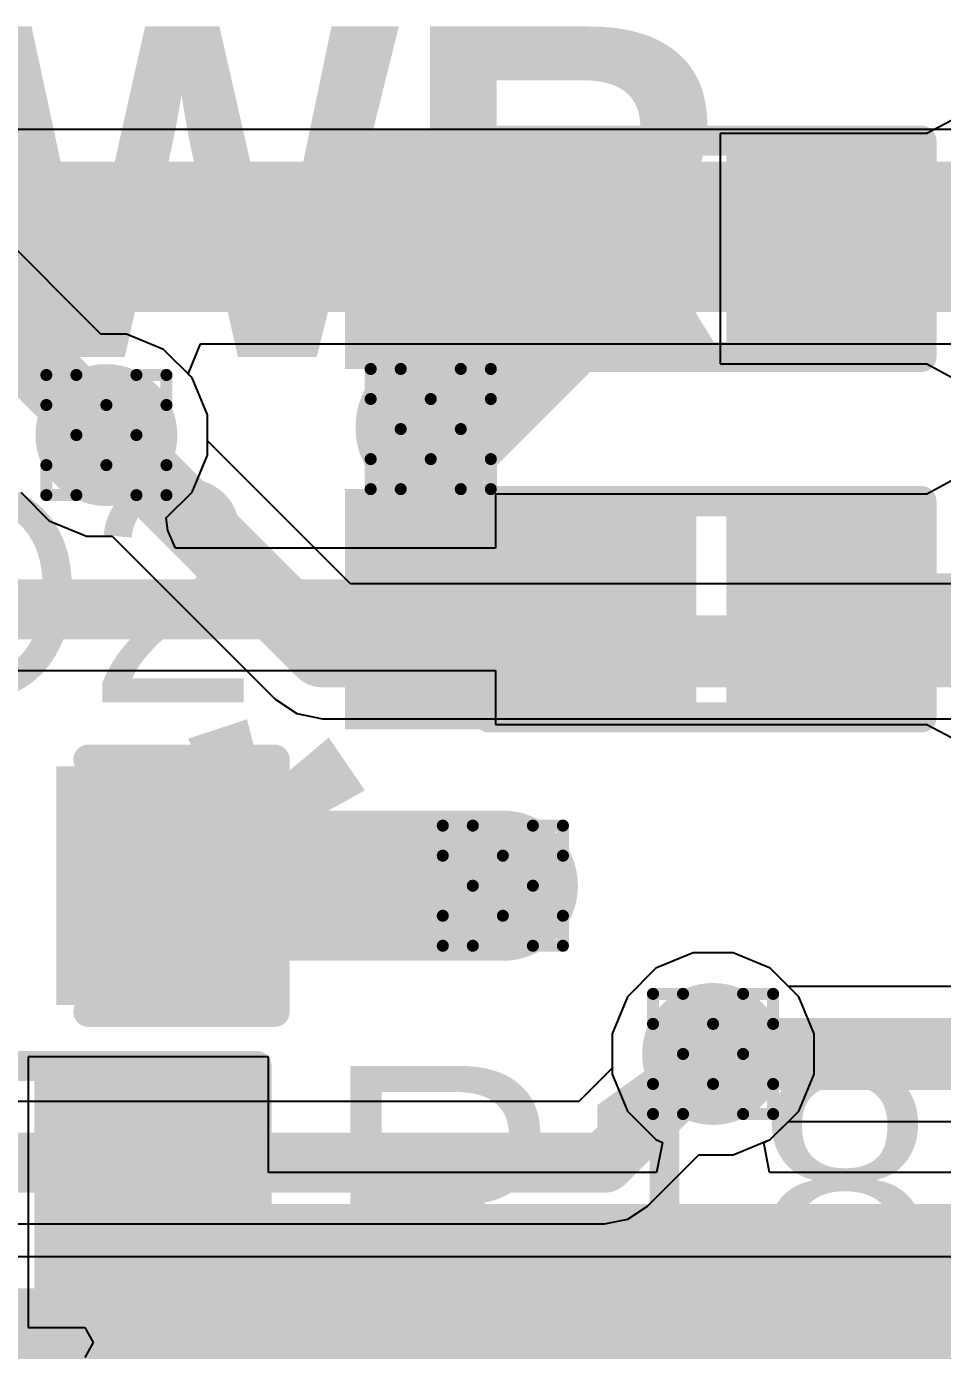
# Model space of a CAD drawing. Header units: inches. Extents: x -0.2 to 17.4, y -0.2 to 2.6.
# Drawn here: x 0.6467 to 0.7992, y 1.1096 to 1.33 of the extents above; entities that cross this region are included whole.
import ezdxf

# ---------------------------------------------------------------- set-up
doc = ezdxf.new("R2010")
doc.units = ezdxf.units.IN
doc.header["$MEASUREMENT"] = 0
for name, color, linetype in [('Bottom Layer', 5, 'Continuous'), ('Drill Drawing', 1, 'Continuous'), ('Top Layer', 1, 'Continuous'), ('Top Overlay', 2, 'Continuous'), ('Top Paste', 8, 'Continuous'), ('Top Solder', 216, 'Continuous'), ('Via Holes', 16, 'Continuous')]:
    doc.layers.add(name, color=color, linetype=linetype)
doc.styles.add('Arial', font='', dxfattribs={"height": 0.2})
doc.styles.add('Arial_Bold', font='', dxfattribs={"height": 0.2})
doc.styles.get('Arial').set_extended_font_data('Arial')
doc.styles.get('Arial_Bold').set_extended_font_data('Arial', bold=True)

# ---------------------------------------------------------------- blocks, each defined once
blk = doc.blocks.new('LED_0402_9')
at = {"layer": 'Top Layer'}
for points in [[(-0.03091, 0.01417), (-0.0065, 0.01417), (-0.0065, -0.01417), (-0.03091, -0.01417)], [(0.0065, 0.01417), (0.03091, 0.01417), (0.03091, -0.01417), (0.0065, -0.01417)]]:
    blk.add_hatch(color=1, dxfattribs=at).paths.add_polyline_path(points)
at = {"layer": 'Top Overlay'}
blk.add_hatch(color=2, dxfattribs=at).paths.add_polyline_path([(0.037, -0.02), (0.061, -0.02), (0.061, 0.02), (0.037, 0.02)])
at = {"layer": 'Top Paste'}
for points in [[(-0.03091, 0.01417), (-0.0065, 0.01417), (-0.0065, -0.01417), (-0.03091, -0.01417)], [(0.0065, 0.01417), (0.03091, 0.01417), (0.03091, -0.01417), (0.0065, -0.01417)]]:
    blk.add_hatch(color=8, dxfattribs=at).paths.add_polyline_path(points)
at = {"layer": 'Top Solder'}
for points in [[(-0.03491, 0.01817), (-0.0025, 0.01817), (-0.0025, -0.01817), (-0.03491, -0.01817)], [(0.0025, 0.01817), (0.03491, 0.01817), (0.03491, -0.01817), (0.0025, -0.01817)]]:
    blk.add_hatch(color=216, dxfattribs=at).paths.add_polyline_path(points)
at = {"layer": 'Top Overlay'}
for points in [[(0.037, 0.018, 0.005, 0.005, 0), (-0.035, 0.018, 0.005, 0.005, 0)], [(-0.035, 0.018, 0.005, 0.005, 0), (-0.035, -0.018, 0.005, 0.005, 0)], [(0.037, 0.018, 0.005, 0.005, 0), (0.037, -0.018, 0.005, 0.005, 0)], [(0.037, -0.018, 0.005, 0.005, 0), (-0.035, -0.018, 0.005, 0.005, 0)]]:
    blk.add_lwpolyline(points, format="xyseb", dxfattribs=at)
for points in [[(-0.03625, 0.018, 0.0025, 0.0025, 1), (-0.03375, 0.018, 0.0025, 0.0025, 1)], [(-0.03625, 0.018, 0.0025, 0.0025, 1), (-0.03375, 0.018, 0.0025, 0.0025, 1)], [(0.03575, 0.018, 0.0025, 0.0025, 1), (0.03825, 0.018, 0.0025, 0.0025, 1)], [(0.03575, 0.018, 0.0025, 0.0025, 1), (0.03825, 0.018, 0.0025, 0.0025, 1)], [(-0.03625, -0.018, 0.0025, 0.0025, 1), (-0.03375, -0.018, 0.0025, 0.0025, 1)], [(-0.03625, -0.018, 0.0025, 0.0025, 1), (-0.03375, -0.018, 0.0025, 0.0025, 1)], [(0.03575, -0.018, 0.0025, 0.0025, 1), (0.03825, -0.018, 0.0025, 0.0025, 1)], [(0.03575, -0.018, 0.0025, 0.0025, 1), (0.03825, -0.018, 0.0025, 0.0025, 1)]]:
    blk.add_lwpolyline(points, format="xyseb", close=True, dxfattribs=at)
blk = doc.blocks.new('LED_0402_10')
at = {"layer": 'Top Layer'}
for points in [[(-0.03091, 0.01417), (-0.0065, 0.01417), (-0.0065, -0.01417), (-0.03091, -0.01417)], [(0.0065, 0.01417), (0.03091, 0.01417), (0.03091, -0.01417), (0.0065, -0.01417)]]:
    blk.add_hatch(color=1, dxfattribs=at).paths.add_polyline_path(points)
at = {"layer": 'Top Overlay'}
blk.add_hatch(color=2, dxfattribs=at).paths.add_polyline_path([(0.037, -0.02), (0.061, -0.02), (0.061, 0.02), (0.037, 0.02)])
at = {"layer": 'Top Paste'}
for points in [[(-0.03091, 0.01417), (-0.0065, 0.01417), (-0.0065, -0.01417), (-0.03091, -0.01417)], [(0.0065, 0.01417), (0.03091, 0.01417), (0.03091, -0.01417), (0.0065, -0.01417)]]:
    blk.add_hatch(color=8, dxfattribs=at).paths.add_polyline_path(points)
at = {"layer": 'Top Solder'}
for points in [[(-0.03491, 0.01817), (-0.0025, 0.01817), (-0.0025, -0.01817), (-0.03491, -0.01817)], [(0.0025, 0.01817), (0.03491, 0.01817), (0.03491, -0.01817), (0.0025, -0.01817)]]:
    blk.add_hatch(color=216, dxfattribs=at).paths.add_polyline_path(points)
at = {"layer": 'Top Overlay'}
for points in [[(0.037, 0.018, 0.005, 0.005, 0), (-0.035, 0.018, 0.005, 0.005, 0)], [(-0.035, 0.018, 0.005, 0.005, 0), (-0.035, -0.018, 0.005, 0.005, 0)], [(0.037, 0.018, 0.005, 0.005, 0), (0.037, -0.018, 0.005, 0.005, 0)], [(0.037, -0.018, 0.005, 0.005, 0), (-0.035, -0.018, 0.005, 0.005, 0)]]:
    blk.add_lwpolyline(points, format="xyseb", dxfattribs=at)
for points in [[(-0.03625, 0.018, 0.0025, 0.0025, 1), (-0.03375, 0.018, 0.0025, 0.0025, 1)], [(-0.03625, 0.018, 0.0025, 0.0025, 1), (-0.03375, 0.018, 0.0025, 0.0025, 1)], [(0.03575, 0.018, 0.0025, 0.0025, 1), (0.03825, 0.018, 0.0025, 0.0025, 1)], [(0.03575, 0.018, 0.0025, 0.0025, 1), (0.03825, 0.018, 0.0025, 0.0025, 1)], [(-0.03625, -0.018, 0.0025, 0.0025, 1), (-0.03375, -0.018, 0.0025, 0.0025, 1)], [(-0.03625, -0.018, 0.0025, 0.0025, 1), (-0.03375, -0.018, 0.0025, 0.0025, 1)], [(0.03575, -0.018, 0.0025, 0.0025, 1), (0.03825, -0.018, 0.0025, 0.0025, 1)], [(0.03575, -0.018, 0.0025, 0.0025, 1), (0.03825, -0.018, 0.0025, 0.0025, 1)]]:
    blk.add_lwpolyline(points, format="xyseb", close=True, dxfattribs=at)
blk = doc.blocks.new('R___0603_37')
at = {"layer": 'Top Layer'}
for points in [[(-0.015, 0.0175), (-0.015, -0.0175), (-0.045, -0.0175), (-0.045, 0.0175)], [(0.045, 0.0175), (0.045, -0.0175), (0.015, -0.0175), (0.015, 0.0175)]]:
    blk.add_hatch(color=1, dxfattribs=at).paths.add_polyline_path(points)
at = {"layer": 'Top Paste'}
for points in [[(-0.015, 0.0175), (-0.015, -0.0175), (-0.045, -0.0175), (-0.045, 0.0175)], [(0.045, 0.0175), (0.045, -0.0175), (0.015, -0.0175), (0.015, 0.0175)]]:
    blk.add_hatch(color=8, dxfattribs=at).paths.add_polyline_path(points)
at = {"layer": 'Top Solder'}
for points in [[(-0.011, 0.0215), (-0.011, -0.0215), (-0.049, -0.0215), (-0.049, 0.0215)], [(0.049, 0.0215), (0.049, -0.0215), (0.011, -0.0215), (0.011, 0.0215)]]:
    blk.add_hatch(color=216, dxfattribs=at).paths.add_polyline_path(points)
at = {"layer": 'Top Overlay'}
for points in [[(-0.048, 0.021, 0.005, 0.005, 0), (-0.048, -0.021, 0.005, 0.005, 0)], [(0.048, 0.021, 0.005, 0.005, 0), (-0.048, 0.021, 0.005, 0.005, 0)], [(0.048, 0.021, 0.005, 0.005, 0), (0.048, -0.021, 0.005, 0.005, 0)], [(0.048, -0.021, 0.005, 0.005, 0), (-0.048, -0.021, 0.005, 0.005, 0)]]:
    blk.add_lwpolyline(points, format="xyseb", dxfattribs=at)
for points in [[(-0.04925, 0.021, 0.0025, 0.0025, 1), (-0.04675, 0.021, 0.0025, 0.0025, 1)], [(-0.04925, 0.021, 0.0025, 0.0025, 1), (-0.04675, 0.021, 0.0025, 0.0025, 1)], [(0.04675, 0.021, 0.0025, 0.0025, 1), (0.04925, 0.021, 0.0025, 0.0025, 1)], [(0.04675, 0.021, 0.0025, 0.0025, 1), (0.04925, 0.021, 0.0025, 0.0025, 1)], [(-0.04925, -0.021, 0.0025, 0.0025, 1), (-0.04675, -0.021, 0.0025, 0.0025, 1)], [(-0.04925, -0.021, 0.0025, 0.0025, 1), (-0.04675, -0.021, 0.0025, 0.0025, 1)], [(0.04675, -0.021, 0.0025, 0.0025, 1), (0.04925, -0.021, 0.0025, 0.0025, 1)], [(0.04675, -0.021, 0.0025, 0.0025, 1), (0.04925, -0.021, 0.0025, 0.0025, 1)]]:
    blk.add_lwpolyline(points, format="xyseb", close=True, dxfattribs=at)
blk = doc.blocks.new('C___0603_101')
at = {"layer": 'Top Layer'}
for points in [[(-0.015, 0.0175), (-0.015, -0.0175), (-0.045, -0.0175), (-0.045, 0.0175)], [(0.045, 0.0175), (0.045, -0.0175), (0.015, -0.0175), (0.015, 0.0175)]]:
    blk.add_hatch(color=1, dxfattribs=at).paths.add_polyline_path(points)
at = {"layer": 'Top Paste'}
for points in [[(-0.015, 0.0175), (-0.015, -0.0175), (-0.045, -0.0175), (-0.045, 0.0175)], [(0.045, 0.0175), (0.045, -0.0175), (0.015, -0.0175), (0.015, 0.0175)]]:
    blk.add_hatch(color=8, dxfattribs=at).paths.add_polyline_path(points)
at = {"layer": 'Top Solder'}
for points in [[(-0.01264, 0.01986), (-0.01264, -0.01986), (-0.04736, -0.01986), (-0.04736, 0.01986)], [(0.04736, 0.01986), (0.04736, -0.01986), (0.01264, -0.01986), (0.01264, 0.01986)]]:
    blk.add_hatch(color=216, dxfattribs=at).paths.add_polyline_path(points)
at = {"layer": 'Top Overlay'}
for points in [[(-0.049, 0.021, 0.005, 0.005, 0), (-0.049, -0.021, 0.005, 0.005, 0)], [(-0.018, 0.021, 0.005, 0.005, 0), (-0.049, 0.021, 0.005, 0.005, 0)], [(0.049, 0.021, 0.005, 0.005, 0), (0.018, 0.021, 0.005, 0.005, 0)], [(0.049, 0.021, 0.005, 0.005, 0), (0.049, -0.021, 0.005, 0.005, 0)], [(-0.018, -0.021, 0.005, 0.005, 0), (-0.049, -0.021, 0.005, 0.005, 0)], [(0.049, -0.021, 0.005, 0.005, 0), (0.018, -0.021, 0.005, 0.005, 0)]]:
    blk.add_lwpolyline(points, format="xyseb", dxfattribs=at)
for points in [[(-0.05025, 0.021, 0.0025, 0.0025, 1), (-0.04775, 0.021, 0.0025, 0.0025, 1)], [(-0.05025, 0.021, 0.0025, 0.0025, 1), (-0.04775, 0.021, 0.0025, 0.0025, 1)], [(-0.01925, 0.021, 0.0025, 0.0025, 1), (-0.01675, 0.021, 0.0025, 0.0025, 1)], [(0.01675, 0.021, 0.0025, 0.0025, 1), (0.01925, 0.021, 0.0025, 0.0025, 1)], [(0.04775, 0.021, 0.0025, 0.0025, 1), (0.05025, 0.021, 0.0025, 0.0025, 1)], [(0.04775, 0.021, 0.0025, 0.0025, 1), (0.05025, 0.021, 0.0025, 0.0025, 1)], [(-0.05025, -0.021, 0.0025, 0.0025, 1), (-0.04775, -0.021, 0.0025, 0.0025, 1)], [(-0.05025, -0.021, 0.0025, 0.0025, 1), (-0.04775, -0.021, 0.0025, 0.0025, 1)], [(-0.01925, -0.021, 0.0025, 0.0025, 1), (-0.01675, -0.021, 0.0025, 0.0025, 1)], [(0.01675, -0.021, 0.0025, 0.0025, 1), (0.01925, -0.021, 0.0025, 0.0025, 1)], [(0.04775, -0.021, 0.0025, 0.0025, 1), (0.05025, -0.021, 0.0025, 0.0025, 1)], [(0.04775, -0.021, 0.0025, 0.0025, 1), (0.05025, -0.021, 0.0025, 0.0025, 1)]]:
    blk.add_lwpolyline(points, format="xyseb", close=True, dxfattribs=at)

msp = doc.modelspace()

# ---------------------------------------------------------------- hatches: boundary and pattern name
at = {"layer": 'Bottom Layer'}
h = msp.add_hatch(color=5, dxfattribs=at)
edge = h.paths.add_edge_path()
edge.add_arc((0.66, 1.262), 0.01181, 0, 360)
h = msp.add_hatch(color=5, dxfattribs=at)
edge = h.paths.add_edge_path()
edge.add_arc((0.714, 1.263), 0.01181, 0, 360)
h = msp.add_hatch(color=5, dxfattribs=at)
edge = h.paths.add_edge_path()
edge.add_arc((0.726, 1.187), 0.01181, 0, 360)
h = msp.add_hatch(color=5, dxfattribs=at)
edge = h.paths.add_edge_path()
edge.add_arc((0.761, 1.159), 0.01181, 0, 360)
at = {"layer": 'Top Layer'}
h = msp.add_hatch(color=1, dxfattribs=at)
edge = h.paths.add_edge_path()
edge.add_arc((0.66, 1.262), 0.01181, 0, 360)
h = msp.add_hatch(color=1, dxfattribs=at)
edge = h.paths.add_edge_path()
edge.add_arc((0.714, 1.263), 0.01181, 0, 360)
h = msp.add_hatch(color=1, dxfattribs=at)
edge = h.paths.add_edge_path()
edge.add_arc((0.726, 1.187), 0.01181, 0, 360)
h = msp.add_hatch(color=1, dxfattribs=at)
edge = h.paths.add_edge_path()
edge.add_arc((0.761, 1.159), 0.01181, 0, 360)
at = {"layer": 'Via Holes'}
h = msp.add_hatch(color=7, dxfattribs=at)
edge = h.paths.add_edge_path()
edge.add_arc((0.66, 1.262), 0.00591, 0, 360)
h = msp.add_hatch(color=7, dxfattribs=at)
edge = h.paths.add_edge_path()
edge.add_arc((0.714, 1.263), 0.00591, 0, 360)
h = msp.add_hatch(color=7, dxfattribs=at)
edge = h.paths.add_edge_path()
edge.add_arc((0.726, 1.187), 0.00591, 0, 360)
h = msp.add_hatch(color=7, dxfattribs=at)
edge = h.paths.add_edge_path()
edge.add_arc((0.761, 1.159), 0.00591, 0, 360)

# ---------------------------------------------------------------- linework, layer by layer
at = {"layer": 'Bottom Layer'}
for p, q in [((1.477, 1.31284), (0.609, 1.31284)), ((0.67362, 1.27216), (0.67569, 1.27716)), ((0.67569, 1.27716), (0.95806, 1.27716)), ((0.67425, 1.27152), (0.67362, 1.27216)), ((0.67681, 1.26534), (0.67425, 1.27152)), ((0.67681, 1.26105), (0.67681, 1.26534)), ((0.70065, 1.23722), (0.67681, 1.26105)), ((0.64575, 1.25248), (0.65048, 1.24775)), ((0.65048, 1.24775), (0.65666, 1.24519)), ((0.65666, 1.24519), (0.66095, 1.24519)), ((0.66095, 1.24519), (0.68807, 1.21807)), ((0.94812, 1.23722), (0.70065, 1.23722)), ((0.68807, 1.21807), (0.68807, 1.21807)), ((0.68807, 1.21807), (0.69171, 1.21564)), ((0.69171, 1.21564), (0.696, 1.21478)), ((0.696, 1.21478), (0.696, 1.21478)), ((0.696, 1.21478), (1.13235, 1.21478)), ((0.75766, 1.17581), (0.75148, 1.17325)), ((0.76434, 1.17581), (0.75766, 1.17581)), ((0.77052, 1.17325), (0.76434, 1.17581)), ((0.75148, 1.17325), (0.74675, 1.16852)), ((0.77525, 1.16852), (0.77052, 1.17325)), ((0.74675, 1.16852), (0.74419, 1.16234)), ((0.77781, 1.16234), (0.77525, 1.16852)), ((0.74419, 1.16234), (0.74419, 1.15661)), ((0.77781, 1.15566), (0.77781, 1.16234)), ((0.74419, 1.15661), (0.73867, 1.15109)), ((0.77525, 1.14948), (0.77781, 1.15566)), ((0.73867, 1.15109), (0.49734, 1.15109)), ((0.77052, 1.14475), (0.77525, 1.14948)), ((0.76434, 1.14219), (0.77052, 1.14475)), ((0.75011, 1.13369), (0.75861, 1.14219)), ((0.75861, 1.14219), (0.76434, 1.14219)), ((0.7468, 1.13148), (0.75011, 1.13369)), ((0.50206, 1.1307), (0.7429, 1.1307)), ((0.7429, 1.1307), (0.7468, 1.13148)), ((0.98544, 1.12522), (0.50441, 1.12522))]:
    msp.add_line(p, q, dxfattribs=at)
for points in [[(0.609, 1.295, 0.025, 0.025, 0), (0.921, 1.295, 0.025, 0.025, 0)], [(0.66, 1.262, 0.012, 0.012, 0), (0.66, 1.262, 0.012, 0.012, 0)], [(0.66, 1.262, 0.012, 0.012, 0), (0.696, 1.226, 0.012, 0.012, 0)], [(0.696, 1.226, 0.012, 0.012, 0), (1.137, 1.226, 0.012, 0.012, 0)], [(0.7429, 1.1409, 0.01, 0.01, 0), (0.761, 1.159, 0.01, 0.01, 0)], [(0.48376, 1.1409, 0.01, 0.01, 0), (0.7429, 1.1409, 0.01, 0.01, 0)], [(0.416, 1.114, 0.012, 0.012, 0), (0.998, 1.114, 0.012, 0.012, 0)]]:
    msp.add_lwpolyline(points, format="xyseb", dxfattribs=at)
for points in [[(0.657, 1.262, 0.006, 0.006, 1), (0.663, 1.262, 0.006, 0.006, 1)], [(0.657, 1.262, 0.006, 0.006, 1), (0.663, 1.262, 0.006, 0.006, 1)], [(0.657, 1.262, 0.006, 0.006, 1), (0.663, 1.262, 0.006, 0.006, 1)], [(0.693, 1.226, 0.006, 0.006, 1), (0.699, 1.226, 0.006, 0.006, 1)], [(0.693, 1.226, 0.006, 0.006, 1), (0.699, 1.226, 0.006, 0.006, 1)], [(0.7585, 1.159, 0.005, 0.005, 1), (0.7635, 1.159, 0.005, 0.005, 1)], [(0.7404, 1.1409, 0.005, 0.005, 1), (0.7454, 1.1409, 0.005, 0.005, 1)], [(0.7404, 1.1409, 0.005, 0.005, 1), (0.7454, 1.1409, 0.005, 0.005, 1)]]:
    msp.add_lwpolyline(points, format="xyseb", close=True, dxfattribs=at)
at = {"layer": 'Drill Drawing'}
for points in [[(0.704, 1.268, 0.002, 0.002, 0), (0.704, 1.273, 0.002, 0.002, 0)], [(0.704, 1.273, 0.002, 0.002, 0), (0.709, 1.273, 0.002, 0.002, 0)], [(0.709, 1.273, 0.002, 0.002, 0), (0.714, 1.268, 0.002, 0.002, 0)], [(0.714, 1.268, 0.002, 0.002, 0), (0.719, 1.273, 0.002, 0.002, 0)], [(0.719, 1.273, 0.002, 0.002, 0), (0.724, 1.273, 0.002, 0.002, 0)], [(0.724, 1.268, 0.002, 0.002, 0), (0.724, 1.273, 0.002, 0.002, 0)], [(0.65, 1.267, 0.002, 0.002, 0), (0.65, 1.272, 0.002, 0.002, 0)], [(0.65, 1.272, 0.002, 0.002, 0), (0.655, 1.272, 0.002, 0.002, 0)], [(0.655, 1.272, 0.002, 0.002, 0), (0.66, 1.267, 0.002, 0.002, 0)], [(0.66, 1.267, 0.002, 0.002, 0), (0.665, 1.272, 0.002, 0.002, 0)], [(0.665, 1.272, 0.002, 0.002, 0), (0.67, 1.272, 0.002, 0.002, 0)], [(0.67, 1.267, 0.002, 0.002, 0), (0.67, 1.272, 0.002, 0.002, 0)], [(0.65, 1.267, 0.002, 0.002, 0), (0.655, 1.262, 0.002, 0.002, 0)], [(0.665, 1.262, 0.002, 0.002, 0), (0.67, 1.267, 0.002, 0.002, 0)], [(0.704, 1.268, 0.002, 0.002, 0), (0.709, 1.263, 0.002, 0.002, 0)], [(0.719, 1.263, 0.002, 0.002, 0), (0.724, 1.268, 0.002, 0.002, 0)], [(0.65, 1.257, 0.002, 0.002, 0), (0.655, 1.262, 0.002, 0.002, 0)], [(0.665, 1.262, 0.002, 0.002, 0), (0.67, 1.257, 0.002, 0.002, 0)], [(0.704, 1.258, 0.002, 0.002, 0), (0.709, 1.263, 0.002, 0.002, 0)], [(0.719, 1.263, 0.002, 0.002, 0), (0.724, 1.258, 0.002, 0.002, 0)], [(0.704, 1.253, 0.002, 0.002, 0), (0.704, 1.258, 0.002, 0.002, 0)], [(0.709, 1.253, 0.002, 0.002, 0), (0.714, 1.258, 0.002, 0.002, 0)], [(0.714, 1.258, 0.002, 0.002, 0), (0.719, 1.253, 0.002, 0.002, 0)], [(0.724, 1.253, 0.002, 0.002, 0), (0.724, 1.258, 0.002, 0.002, 0)], [(0.65, 1.252, 0.002, 0.002, 0), (0.65, 1.257, 0.002, 0.002, 0)], [(0.655, 1.252, 0.002, 0.002, 0), (0.66, 1.257, 0.002, 0.002, 0)], [(0.66, 1.257, 0.002, 0.002, 0), (0.665, 1.252, 0.002, 0.002, 0)], [(0.67, 1.252, 0.002, 0.002, 0), (0.67, 1.257, 0.002, 0.002, 0)], [(0.704, 1.253, 0.002, 0.002, 0), (0.709, 1.253, 0.002, 0.002, 0)], [(0.719, 1.253, 0.002, 0.002, 0), (0.724, 1.253, 0.002, 0.002, 0)], [(0.65, 1.252, 0.002, 0.002, 0), (0.655, 1.252, 0.002, 0.002, 0)], [(0.665, 1.252, 0.002, 0.002, 0), (0.67, 1.252, 0.002, 0.002, 0)], [(0.716, 1.192, 0.002, 0.002, 0), (0.716, 1.197, 0.002, 0.002, 0)], [(0.716, 1.197, 0.002, 0.002, 0), (0.721, 1.197, 0.002, 0.002, 0)], [(0.721, 1.197, 0.002, 0.002, 0), (0.726, 1.192, 0.002, 0.002, 0)], [(0.726, 1.192, 0.002, 0.002, 0), (0.731, 1.197, 0.002, 0.002, 0)], [(0.731, 1.197, 0.002, 0.002, 0), (0.736, 1.197, 0.002, 0.002, 0)], [(0.736, 1.192, 0.002, 0.002, 0), (0.736, 1.197, 0.002, 0.002, 0)], [(0.716, 1.192, 0.002, 0.002, 0), (0.721, 1.187, 0.002, 0.002, 0)], [(0.731, 1.187, 0.002, 0.002, 0), (0.736, 1.192, 0.002, 0.002, 0)], [(0.716, 1.182, 0.002, 0.002, 0), (0.721, 1.187, 0.002, 0.002, 0)], [(0.731, 1.187, 0.002, 0.002, 0), (0.736, 1.182, 0.002, 0.002, 0)], [(0.716, 1.177, 0.002, 0.002, 0), (0.716, 1.182, 0.002, 0.002, 0)], [(0.721, 1.177, 0.002, 0.002, 0), (0.726, 1.182, 0.002, 0.002, 0)], [(0.726, 1.182, 0.002, 0.002, 0), (0.731, 1.177, 0.002, 0.002, 0)], [(0.736, 1.177, 0.002, 0.002, 0), (0.736, 1.182, 0.002, 0.002, 0)], [(0.716, 1.177, 0.002, 0.002, 0), (0.721, 1.177, 0.002, 0.002, 0)], [(0.731, 1.177, 0.002, 0.002, 0), (0.736, 1.177, 0.002, 0.002, 0)], [(0.751, 1.164, 0.002, 0.002, 0), (0.751, 1.169, 0.002, 0.002, 0)], [(0.751, 1.169, 0.002, 0.002, 0), (0.756, 1.169, 0.002, 0.002, 0)], [(0.756, 1.169, 0.002, 0.002, 0), (0.761, 1.164, 0.002, 0.002, 0)], [(0.761, 1.164, 0.002, 0.002, 0), (0.766, 1.169, 0.002, 0.002, 0)], [(0.766, 1.169, 0.002, 0.002, 0), (0.771, 1.169, 0.002, 0.002, 0)], [(0.771, 1.164, 0.002, 0.002, 0), (0.771, 1.169, 0.002, 0.002, 0)], [(0.751, 1.164, 0.002, 0.002, 0), (0.756, 1.159, 0.002, 0.002, 0)], [(0.766, 1.159, 0.002, 0.002, 0), (0.771, 1.164, 0.002, 0.002, 0)], [(0.751, 1.154, 0.002, 0.002, 0), (0.756, 1.159, 0.002, 0.002, 0)], [(0.766, 1.159, 0.002, 0.002, 0), (0.771, 1.154, 0.002, 0.002, 0)], [(0.751, 1.149, 0.002, 0.002, 0), (0.751, 1.154, 0.002, 0.002, 0)], [(0.756, 1.149, 0.002, 0.002, 0), (0.761, 1.154, 0.002, 0.002, 0)], [(0.761, 1.154, 0.002, 0.002, 0), (0.766, 1.149, 0.002, 0.002, 0)], [(0.771, 1.149, 0.002, 0.002, 0), (0.771, 1.154, 0.002, 0.002, 0)], [(0.751, 1.149, 0.002, 0.002, 0), (0.756, 1.149, 0.002, 0.002, 0)], [(0.766, 1.149, 0.002, 0.002, 0), (0.771, 1.149, 0.002, 0.002, 0)]]:
    msp.add_lwpolyline(points, format="xyseb", dxfattribs=at)
for points in [[(0.7035, 1.273, 0.001, 0.001, 1), (0.7045, 1.273, 0.001, 0.001, 1)], [(0.7035, 1.273, 0.001, 0.001, 1), (0.7045, 1.273, 0.001, 0.001, 1)], [(0.7085, 1.273, 0.001, 0.001, 1), (0.7095, 1.273, 0.001, 0.001, 1)], [(0.7085, 1.273, 0.001, 0.001, 1), (0.7095, 1.273, 0.001, 0.001, 1)], [(0.7185, 1.273, 0.001, 0.001, 1), (0.7195, 1.273, 0.001, 0.001, 1)], [(0.7185, 1.273, 0.001, 0.001, 1), (0.7195, 1.273, 0.001, 0.001, 1)], [(0.7235, 1.273, 0.001, 0.001, 1), (0.7245, 1.273, 0.001, 0.001, 1)], [(0.7235, 1.273, 0.001, 0.001, 1), (0.7245, 1.273, 0.001, 0.001, 1)], [(0.6495, 1.272, 0.001, 0.001, 1), (0.6505, 1.272, 0.001, 0.001, 1)], [(0.6495, 1.272, 0.001, 0.001, 1), (0.6505, 1.272, 0.001, 0.001, 1)], [(0.6545, 1.272, 0.001, 0.001, 1), (0.6555, 1.272, 0.001, 0.001, 1)], [(0.6545, 1.272, 0.001, 0.001, 1), (0.6555, 1.272, 0.001, 0.001, 1)], [(0.6645, 1.272, 0.001, 0.001, 1), (0.6655, 1.272, 0.001, 0.001, 1)], [(0.6645, 1.272, 0.001, 0.001, 1), (0.6655, 1.272, 0.001, 0.001, 1)], [(0.6695, 1.272, 0.001, 0.001, 1), (0.6705, 1.272, 0.001, 0.001, 1)], [(0.6695, 1.272, 0.001, 0.001, 1), (0.6705, 1.272, 0.001, 0.001, 1)], [(0.6495, 1.267, 0.001, 0.001, 1), (0.6505, 1.267, 0.001, 0.001, 1)], [(0.6495, 1.267, 0.001, 0.001, 1), (0.6505, 1.267, 0.001, 0.001, 1)], [(0.6595, 1.267, 0.001, 0.001, 1), (0.6605, 1.267, 0.001, 0.001, 1)], [(0.6595, 1.267, 0.001, 0.001, 1), (0.6605, 1.267, 0.001, 0.001, 1)], [(0.6695, 1.267, 0.001, 0.001, 1), (0.6705, 1.267, 0.001, 0.001, 1)], [(0.6695, 1.267, 0.001, 0.001, 1), (0.6705, 1.267, 0.001, 0.001, 1)], [(0.7035, 1.268, 0.001, 0.001, 1), (0.7045, 1.268, 0.001, 0.001, 1)], [(0.7035, 1.268, 0.001, 0.001, 1), (0.7045, 1.268, 0.001, 0.001, 1)], [(0.7135, 1.268, 0.001, 0.001, 1), (0.7145, 1.268, 0.001, 0.001, 1)], [(0.7135, 1.268, 0.001, 0.001, 1), (0.7145, 1.268, 0.001, 0.001, 1)], [(0.7235, 1.268, 0.001, 0.001, 1), (0.7245, 1.268, 0.001, 0.001, 1)], [(0.7235, 1.268, 0.001, 0.001, 1), (0.7245, 1.268, 0.001, 0.001, 1)], [(0.6545, 1.262, 0.001, 0.001, 1), (0.6555, 1.262, 0.001, 0.001, 1)], [(0.6545, 1.262, 0.001, 0.001, 1), (0.6555, 1.262, 0.001, 0.001, 1)], [(0.6645, 1.262, 0.001, 0.001, 1), (0.6655, 1.262, 0.001, 0.001, 1)], [(0.6645, 1.262, 0.001, 0.001, 1), (0.6655, 1.262, 0.001, 0.001, 1)], [(0.7085, 1.263, 0.001, 0.001, 1), (0.7095, 1.263, 0.001, 0.001, 1)], [(0.7085, 1.263, 0.001, 0.001, 1), (0.7095, 1.263, 0.001, 0.001, 1)], [(0.7185, 1.263, 0.001, 0.001, 1), (0.7195, 1.263, 0.001, 0.001, 1)], [(0.7185, 1.263, 0.001, 0.001, 1), (0.7195, 1.263, 0.001, 0.001, 1)], [(0.7035, 1.258, 0.001, 0.001, 1), (0.7045, 1.258, 0.001, 0.001, 1)], [(0.7035, 1.258, 0.001, 0.001, 1), (0.7045, 1.258, 0.001, 0.001, 1)], [(0.7135, 1.258, 0.001, 0.001, 1), (0.7145, 1.258, 0.001, 0.001, 1)], [(0.7135, 1.258, 0.001, 0.001, 1), (0.7145, 1.258, 0.001, 0.001, 1)], [(0.7235, 1.258, 0.001, 0.001, 1), (0.7245, 1.258, 0.001, 0.001, 1)], [(0.7235, 1.258, 0.001, 0.001, 1), (0.7245, 1.258, 0.001, 0.001, 1)], [(0.6495, 1.257, 0.001, 0.001, 1), (0.6505, 1.257, 0.001, 0.001, 1)], [(0.6495, 1.257, 0.001, 0.001, 1), (0.6505, 1.257, 0.001, 0.001, 1)], [(0.6595, 1.257, 0.001, 0.001, 1), (0.6605, 1.257, 0.001, 0.001, 1)], [(0.6595, 1.257, 0.001, 0.001, 1), (0.6605, 1.257, 0.001, 0.001, 1)], [(0.6695, 1.257, 0.001, 0.001, 1), (0.6705, 1.257, 0.001, 0.001, 1)], [(0.6695, 1.257, 0.001, 0.001, 1), (0.6705, 1.257, 0.001, 0.001, 1)], [(0.7035, 1.253, 0.001, 0.001, 1), (0.7045, 1.253, 0.001, 0.001, 1)], [(0.7035, 1.253, 0.001, 0.001, 1), (0.7045, 1.253, 0.001, 0.001, 1)], [(0.7085, 1.253, 0.001, 0.001, 1), (0.7095, 1.253, 0.001, 0.001, 1)], [(0.7085, 1.253, 0.001, 0.001, 1), (0.7095, 1.253, 0.001, 0.001, 1)], [(0.7185, 1.253, 0.001, 0.001, 1), (0.7195, 1.253, 0.001, 0.001, 1)], [(0.7185, 1.253, 0.001, 0.001, 1), (0.7195, 1.253, 0.001, 0.001, 1)], [(0.7235, 1.253, 0.001, 0.001, 1), (0.7245, 1.253, 0.001, 0.001, 1)], [(0.7235, 1.253, 0.001, 0.001, 1), (0.7245, 1.253, 0.001, 0.001, 1)], [(0.6495, 1.252, 0.001, 0.001, 1), (0.6505, 1.252, 0.001, 0.001, 1)], [(0.6495, 1.252, 0.001, 0.001, 1), (0.6505, 1.252, 0.001, 0.001, 1)], [(0.6545, 1.252, 0.001, 0.001, 1), (0.6555, 1.252, 0.001, 0.001, 1)], [(0.6545, 1.252, 0.001, 0.001, 1), (0.6555, 1.252, 0.001, 0.001, 1)], [(0.6645, 1.252, 0.001, 0.001, 1), (0.6655, 1.252, 0.001, 0.001, 1)], [(0.6645, 1.252, 0.001, 0.001, 1), (0.6655, 1.252, 0.001, 0.001, 1)], [(0.6695, 1.252, 0.001, 0.001, 1), (0.6705, 1.252, 0.001, 0.001, 1)], [(0.6695, 1.252, 0.001, 0.001, 1), (0.6705, 1.252, 0.001, 0.001, 1)], [(0.7155, 1.197, 0.001, 0.001, 1), (0.7165, 1.197, 0.001, 0.001, 1)], [(0.7155, 1.197, 0.001, 0.001, 1), (0.7165, 1.197, 0.001, 0.001, 1)], [(0.7205, 1.197, 0.001, 0.001, 1), (0.7215, 1.197, 0.001, 0.001, 1)], [(0.7205, 1.197, 0.001, 0.001, 1), (0.7215, 1.197, 0.001, 0.001, 1)], [(0.7305, 1.197, 0.001, 0.001, 1), (0.7315, 1.197, 0.001, 0.001, 1)], [(0.7305, 1.197, 0.001, 0.001, 1), (0.7315, 1.197, 0.001, 0.001, 1)], [(0.7355, 1.197, 0.001, 0.001, 1), (0.7365, 1.197, 0.001, 0.001, 1)], [(0.7355, 1.197, 0.001, 0.001, 1), (0.7365, 1.197, 0.001, 0.001, 1)], [(0.7155, 1.192, 0.001, 0.001, 1), (0.7165, 1.192, 0.001, 0.001, 1)], [(0.7155, 1.192, 0.001, 0.001, 1), (0.7165, 1.192, 0.001, 0.001, 1)], [(0.7255, 1.192, 0.001, 0.001, 1), (0.7265, 1.192, 0.001, 0.001, 1)], [(0.7255, 1.192, 0.001, 0.001, 1), (0.7265, 1.192, 0.001, 0.001, 1)], [(0.7355, 1.192, 0.001, 0.001, 1), (0.7365, 1.192, 0.001, 0.001, 1)], [(0.7355, 1.192, 0.001, 0.001, 1), (0.7365, 1.192, 0.001, 0.001, 1)], [(0.7205, 1.187, 0.001, 0.001, 1), (0.7215, 1.187, 0.001, 0.001, 1)], [(0.7205, 1.187, 0.001, 0.001, 1), (0.7215, 1.187, 0.001, 0.001, 1)], [(0.7305, 1.187, 0.001, 0.001, 1), (0.7315, 1.187, 0.001, 0.001, 1)], [(0.7305, 1.187, 0.001, 0.001, 1), (0.7315, 1.187, 0.001, 0.001, 1)], [(0.7155, 1.182, 0.001, 0.001, 1), (0.7165, 1.182, 0.001, 0.001, 1)], [(0.7155, 1.182, 0.001, 0.001, 1), (0.7165, 1.182, 0.001, 0.001, 1)], [(0.7255, 1.182, 0.001, 0.001, 1), (0.7265, 1.182, 0.001, 0.001, 1)], [(0.7255, 1.182, 0.001, 0.001, 1), (0.7265, 1.182, 0.001, 0.001, 1)], [(0.7355, 1.182, 0.001, 0.001, 1), (0.7365, 1.182, 0.001, 0.001, 1)], [(0.7355, 1.182, 0.001, 0.001, 1), (0.7365, 1.182, 0.001, 0.001, 1)], [(0.7155, 1.177, 0.001, 0.001, 1), (0.7165, 1.177, 0.001, 0.001, 1)], [(0.7155, 1.177, 0.001, 0.001, 1), (0.7165, 1.177, 0.001, 0.001, 1)], [(0.7205, 1.177, 0.001, 0.001, 1), (0.7215, 1.177, 0.001, 0.001, 1)], [(0.7205, 1.177, 0.001, 0.001, 1), (0.7215, 1.177, 0.001, 0.001, 1)], [(0.7305, 1.177, 0.001, 0.001, 1), (0.7315, 1.177, 0.001, 0.001, 1)], [(0.7305, 1.177, 0.001, 0.001, 1), (0.7315, 1.177, 0.001, 0.001, 1)], [(0.7355, 1.177, 0.001, 0.001, 1), (0.7365, 1.177, 0.001, 0.001, 1)], [(0.7355, 1.177, 0.001, 0.001, 1), (0.7365, 1.177, 0.001, 0.001, 1)], [(0.7505, 1.169, 0.001, 0.001, 1), (0.7515, 1.169, 0.001, 0.001, 1)], [(0.7505, 1.169, 0.001, 0.001, 1), (0.7515, 1.169, 0.001, 0.001, 1)], [(0.7555, 1.169, 0.001, 0.001, 1), (0.7565, 1.169, 0.001, 0.001, 1)], [(0.7555, 1.169, 0.001, 0.001, 1), (0.7565, 1.169, 0.001, 0.001, 1)], [(0.7655, 1.169, 0.001, 0.001, 1), (0.7665, 1.169, 0.001, 0.001, 1)], [(0.7655, 1.169, 0.001, 0.001, 1), (0.7665, 1.169, 0.001, 0.001, 1)], [(0.7705, 1.169, 0.001, 0.001, 1), (0.7715, 1.169, 0.001, 0.001, 1)], [(0.7705, 1.169, 0.001, 0.001, 1), (0.7715, 1.169, 0.001, 0.001, 1)], [(0.7505, 1.164, 0.001, 0.001, 1), (0.7515, 1.164, 0.001, 0.001, 1)], [(0.7505, 1.164, 0.001, 0.001, 1), (0.7515, 1.164, 0.001, 0.001, 1)], [(0.7605, 1.164, 0.001, 0.001, 1), (0.7615, 1.164, 0.001, 0.001, 1)], [(0.7605, 1.164, 0.001, 0.001, 1), (0.7615, 1.164, 0.001, 0.001, 1)], [(0.7705, 1.164, 0.001, 0.001, 1), (0.7715, 1.164, 0.001, 0.001, 1)], [(0.7705, 1.164, 0.001, 0.001, 1), (0.7715, 1.164, 0.001, 0.001, 1)], [(0.7555, 1.159, 0.001, 0.001, 1), (0.7565, 1.159, 0.001, 0.001, 1)], [(0.7555, 1.159, 0.001, 0.001, 1), (0.7565, 1.159, 0.001, 0.001, 1)], [(0.7655, 1.159, 0.001, 0.001, 1), (0.7665, 1.159, 0.001, 0.001, 1)], [(0.7655, 1.159, 0.001, 0.001, 1), (0.7665, 1.159, 0.001, 0.001, 1)], [(0.7505, 1.154, 0.001, 0.001, 1), (0.7515, 1.154, 0.001, 0.001, 1)], [(0.7505, 1.154, 0.001, 0.001, 1), (0.7515, 1.154, 0.001, 0.001, 1)], [(0.7605, 1.154, 0.001, 0.001, 1), (0.7615, 1.154, 0.001, 0.001, 1)], [(0.7605, 1.154, 0.001, 0.001, 1), (0.7615, 1.154, 0.001, 0.001, 1)], [(0.7705, 1.154, 0.001, 0.001, 1), (0.7715, 1.154, 0.001, 0.001, 1)], [(0.7705, 1.154, 0.001, 0.001, 1), (0.7715, 1.154, 0.001, 0.001, 1)], [(0.7505, 1.149, 0.001, 0.001, 1), (0.7515, 1.149, 0.001, 0.001, 1)], [(0.7505, 1.149, 0.001, 0.001, 1), (0.7515, 1.149, 0.001, 0.001, 1)], [(0.7555, 1.149, 0.001, 0.001, 1), (0.7565, 1.149, 0.001, 0.001, 1)], [(0.7555, 1.149, 0.001, 0.001, 1), (0.7565, 1.149, 0.001, 0.001, 1)], [(0.7655, 1.149, 0.001, 0.001, 1), (0.7665, 1.149, 0.001, 0.001, 1)], [(0.7655, 1.149, 0.001, 0.001, 1), (0.7665, 1.149, 0.001, 0.001, 1)], [(0.7705, 1.149, 0.001, 0.001, 1), (0.7715, 1.149, 0.001, 0.001, 1)], [(0.7705, 1.149, 0.001, 0.001, 1), (0.7715, 1.149, 0.001, 0.001, 1)]]:
    msp.add_lwpolyline(points, format="xyseb", close=True, dxfattribs=at)
at = {"layer": 'Top Layer'}
for p, q in [((0.8007, 1.31436), (0.79661, 1.31217)), ((0.79661, 1.31217), (0.7622, 1.31217)), ((0.7622, 1.31217), (0.7622, 1.27383)), ((0.65905, 1.27881), (0.62993, 1.30793)), ((0.66334, 1.27881), (0.65905, 1.27881)), ((0.66952, 1.27625), (0.66334, 1.27881)), ((0.67425, 1.27152), (0.66952, 1.27625)), ((0.7622, 1.27383), (0.79661, 1.27383)), ((0.79661, 1.27383), (0.8007, 1.27164)), ((0.67681, 1.26534), (0.67425, 1.27152)), ((0.67681, 1.25866), (0.67681, 1.26534)), ((0.67425, 1.25248), (0.67681, 1.25866)), ((0.8007, 1.25436), (0.79661, 1.25217)), ((0.66997, 1.2482), (0.67425, 1.25248)), ((0.7572, 1.25217), (0.7248, 1.25217)), ((0.7248, 1.25217), (0.7248, 1.2432)), ((0.7592, 1.25217), (0.7572, 1.25217)), ((0.7642, 1.25217), (0.7592, 1.25217)), ((0.79661, 1.25217), (0.7642, 1.25217)), ((0.67023, 1.24611), (0.66997, 1.2482)), ((0.6715, 1.2432), (0.67023, 1.24611)), ((0.7248, 1.2432), (0.6715, 1.2432)), ((0.52909, 1.2228), (0.7248, 1.2228)), ((0.7248, 1.2228), (0.7248, 1.21383)), ((0.7248, 1.21383), (0.7572, 1.21383)), ((0.7572, 1.21383), (0.7622, 1.21383)), ((0.7622, 1.21383), (0.7642, 1.21383)), ((0.7642, 1.21383), (0.79661, 1.21383)), ((0.79661, 1.21383), (0.8007, 1.21164)), ((0.75766, 1.17581), (0.75148, 1.17325)), ((0.76434, 1.17581), (0.75766, 1.17581)), ((0.77052, 1.17325), (0.76434, 1.17581)), ((0.75148, 1.17325), (0.74675, 1.16852)), ((0.77356, 1.17022), (0.77052, 1.17325)), ((0.87106, 1.17022), (0.77356, 1.17022)), ((0.74675, 1.16852), (0.74419, 1.16234)), ((0.74419, 1.16234), (0.74419, 1.15566)), ((0.687, 1.1585), (0.647, 1.1585)), ((0.647, 1.1585), (0.647, 1.1135)), ((0.687, 1.13929), (0.687, 1.1585)), ((0.74419, 1.15566), (0.74675, 1.14948)), ((0.74675, 1.14948), (0.75148, 1.14475)), ((0.77052, 1.14475), (0.77356, 1.14778)), ((0.77356, 1.14778), (1.05894, 1.14778)), ((0.75148, 1.14475), (0.75257, 1.14429)), ((0.75257, 1.14429), (0.75158, 1.13929)), ((0.76943, 1.14429), (0.77052, 1.14475)), ((0.77042, 1.13929), (0.76943, 1.14429)), ((0.75158, 1.13929), (0.687, 1.13929)), ((0.86577, 1.13929), (0.77042, 1.13929)), ((0.647, 1.1135), (0.65639, 1.1135)), ((0.65639, 1.1135), (0.65778, 1.111)), ((0.65778, 1.111), (0.65639, 1.1085))]:
    msp.add_line(p, q, dxfattribs=at)
for points in [[(0.622, 1.3, 0.012, 0.012, 0), (0.66, 1.262, 0.012, 0.012, 0)], [(0.714, 1.26362, 0.025, 0.025, 0), (0.7417, 1.29133, 0.025, 0.025, 0)], [(0.7794, 1.293, 0.012, 0.012, 0), (0.8207, 1.293, 0.012, 0.012, 0)], [(0.714, 1.263, 0.025, 0.025, 0), (0.714, 1.26362, 0.025, 0.025, 0)], [(0.7794, 1.233, 0.012, 0.012, 0), (0.8207, 1.233, 0.012, 0.012, 0)], [(0.52487, 1.233, 0.01, 0.01, 0), (0.742, 1.233, 0.01, 0.01, 0)], [(0.669, 1.187, 0.025, 0.025, 0), (0.726, 1.187, 0.025, 0.025, 0)], [(0.761, 1.159, 0.012, 0.012, 0), (1.05894, 1.159, 0.012, 0.012, 0)], [(0.679, 1.124, 0.02, 0.02, -0.414214), (0.667, 1.136, 0.02, 0.02, 0)], [(0.679, 1.124, 0.02, 0.02, 0), (0.86577, 1.124, 0.02, 0.02, 0)]]:
    msp.add_lwpolyline(points, format="xyseb", dxfattribs=at)
for points in [[(0.73545, 1.29133, 0.0125, 0.0125, 1), (0.74795, 1.29133, 0.0125, 0.0125, 1)], [(0.7764, 1.293, 0.006, 0.006, 1), (0.7824, 1.293, 0.006, 0.006, 1)], [(0.70775, 1.26362, 0.0125, 0.0125, 1), (0.72025, 1.26362, 0.0125, 0.0125, 1)], [(0.70775, 1.26362, 0.0125, 0.0125, 1), (0.72025, 1.26362, 0.0125, 0.0125, 1)], [(0.70775, 1.263, 0.0125, 0.0125, 1), (0.72025, 1.263, 0.0125, 0.0125, 1)], [(0.657, 1.262, 0.006, 0.006, 1), (0.663, 1.262, 0.006, 0.006, 1)], [(0.7764, 1.233, 0.006, 0.006, 1), (0.7824, 1.233, 0.006, 0.006, 1)], [(0.7395, 1.233, 0.005, 0.005, 1), (0.7445, 1.233, 0.005, 0.005, 1)], [(0.66275, 1.187, 0.0125, 0.0125, 1), (0.67525, 1.187, 0.0125, 0.0125, 1)], [(0.71975, 1.187, 0.0125, 0.0125, 1), (0.73225, 1.187, 0.0125, 0.0125, 1)], [(0.758, 1.159, 0.006, 0.006, 1), (0.764, 1.159, 0.006, 0.006, 1)], [(0.662, 1.136, 0.01, 0.01, 1), (0.672, 1.136, 0.01, 0.01, 1)], [(0.674, 1.124, 0.01, 0.01, 1), (0.684, 1.124, 0.01, 0.01, 1)], [(0.674, 1.124, 0.01, 0.01, 1), (0.684, 1.124, 0.01, 0.01, 1)]]:
    msp.add_lwpolyline(points, format="xyseb", close=True, dxfattribs=at)

# ---------------------------------------------------------------- block references
at = {"rotation": 180}
for name, p in [('LED_0402_10', (0.7607, 1.293)), ('LED_0402_9', (0.7607, 1.233)), ('C___0603_101', (0.639, 1.187)), ('R___0603_37', (0.637, 1.136))]:
    msp.add_blockref(name, p, dxfattribs=at)

# ---------------------------------------------------------------- texts
at = {"layer": 'Top Overlay', "style": 'Arial_Bold'}
for s, height, rotation, p in [('PWR', 0.055, 360, (0.585, 1.275)), ('*', 0.07, 90, (0.73517, 1.17676))]:
    msp.add_text(s, height=height, rotation=rotation, dxfattribs=at).set_placement(p)
at = {"layer": 'Top Overlay', "style": 'Arial'}
for s, height, p in [('LED2', 0.037, (0.55619, 1.21751)), ('R18', 0.04, (0.69602, 1.11701))]:
    msp.add_text(s, height=height, dxfattribs=at).set_placement(p)

doc.saveas('drawing.dxf')
